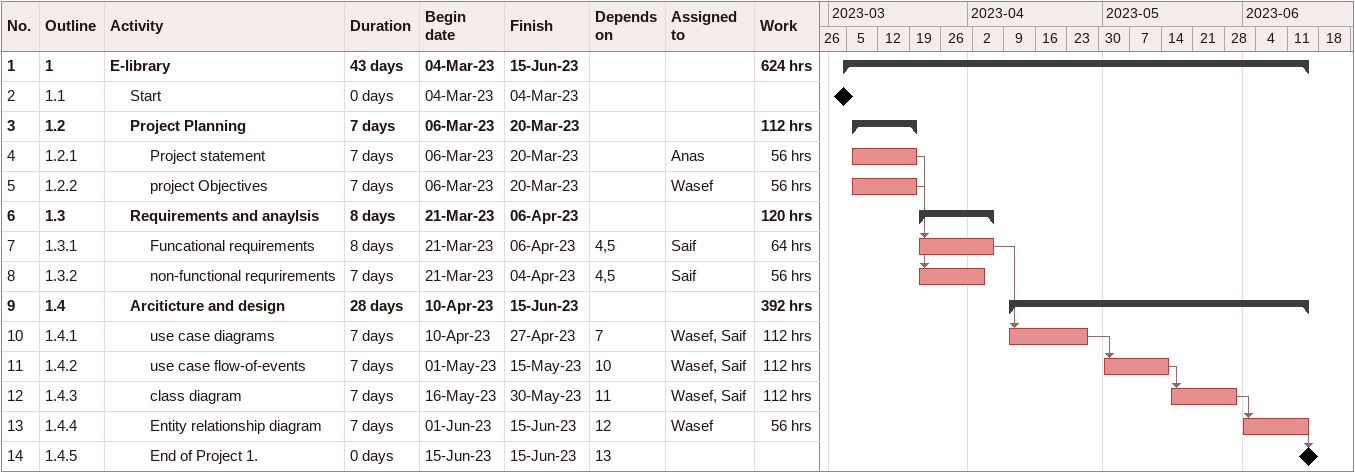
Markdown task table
| ID | WBS | Task | Duration | Start | Finish | Predecessors | Resources | Work (h) |
|---|---|---|---|---|---|---|---|---|
| 1 | 1 | **E-library** | 43d | 2023-03-04 | 2023-06-15 |  |  | 624 |
| 2 | 1.1 | Start | 0d | 2023-03-04 | 2023-03-04 |  |  |  |
| 3 | 1.2 | **Project Planning** | 7d | 2023-03-06 | 2023-03-20 |  |  | 112 |
| 4 | 1.2.1 | Project statement | 7d | 2023-03-06 | 2023-03-20 |  | Anas | 56 |
| 5 | 1.2.2 | project Objectives | 7d | 2023-03-06 | 2023-03-20 |  | Wasef | 56 |
| 6 | 1.3 | **Requirements and anaylsis** | 8d | 2023-03-21 | 2023-04-06 |  |  | 120 |
| 7 | 1.3.1 | Funcational requirements | 8d | 2023-03-21 | 2023-04-06 | 4, 5 | Saif | 64 |
| 8 | 1.3.2 | non-functional requrirements | 7d | 2023-03-21 | 2023-04-04 | 4, 5 | Saif | 56 |
| 9 | 1.4 | **Arciticture and design** | 28d | 2023-04-10 | 2023-06-15 |  |  | 392 |
| 10 | 1.4.1 | use case diagrams | 7d | 2023-04-10 | 2023-04-27 | 7 | Wasef, Saif | 112 |
| 11 | 1.4.2 | use case flow-of-events | 7d | 2023-05-01 | 2023-05-15 | 10 | Wasef, Saif | 112 |
| 12 | 1.4.3 | class diagram | 7d | 2023-05-16 | 2023-05-30 | 11 | Wasef, Saif | 112 |
| 13 | 1.4.4 | Entity relationship diagram | 7d | 2023-06-01 | 2023-06-15 | 12 | Wasef | 56 |
| 14 | 1.4.5 | End of Project 1. | 0d | 2023-06-15 | 2023-06-15 | 13 |  |  |
